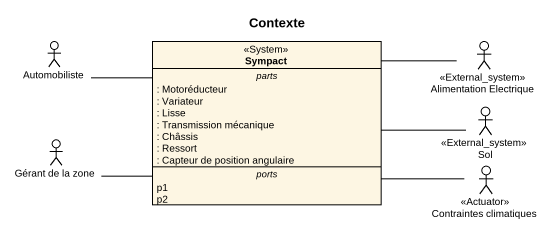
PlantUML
@startuml
title Contexte
allowmixing
hide circle
hide empty members
actor Automobiliste
class Sympact <<System>> {
  -- parts --
  : Motoréducteur
  : Variateur
  : Lisse
  : Transmission mécanique
  : Châssis
  : Ressort
  : Capteur de position angulaire
  -- ports --
  p1
  p2
}
actor "Alimentation Electrique" as Alimentation_Electrique <<External_system>>
actor "Gérant de la zone" as Gérant_de_la_zone
actor Sol <<External_system>>
actor "Contraintes climatiques" as Contraintes_climatiques <<Actuator>>
Automobiliste -right- Sympact
Alimentation_Electrique -left- Sympact
Gérant_de_la_zone -right- Sympact
Sol -left- Sympact
Contraintes_climatiques -left- Sympact
@enduml
